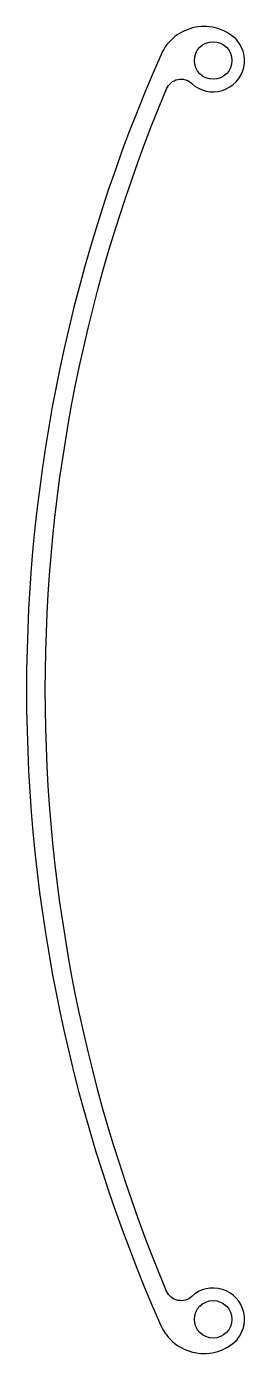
# Model space of a CAD drawing. Header units: inches. Extents: x 0 to 13.9, y 0 to 84.7.
import ezdxf

# ---------------------------------------------------------------- set-up
doc = ezdxf.new("R2010")
doc.units = ezdxf.units.IN
doc.header["$MEASUREMENT"] = 0
doc.layers.add('部品', color=2, linetype='Continuous')

msp = doc.modelspace()

# ---------------------------------------------------------------- linework, layer by layer
for centre in [(11.92, 82.571), (11.92, 2.179)]:
    msp.add_circle(centre, 1.2)
at = {"layer": '部品'}
msp.add_lwpolyline([(13.445, 0.878), (13.273, 0.706, 1.004805), (10.553, 3.639, -0.522187), (8.948, 3.981, -0.201817), (8.948, 80.769, -0.522187), (10.553, 81.111, 1.004805), (13.273, 84.044), (13.456, 83.861, 0.526669), (8.592, 82.956, 0.211591), (8.58, 1.784, 0.526762)], format="xyb", close=True, dxfattribs=at)

doc.saveas('drawing.dxf')
